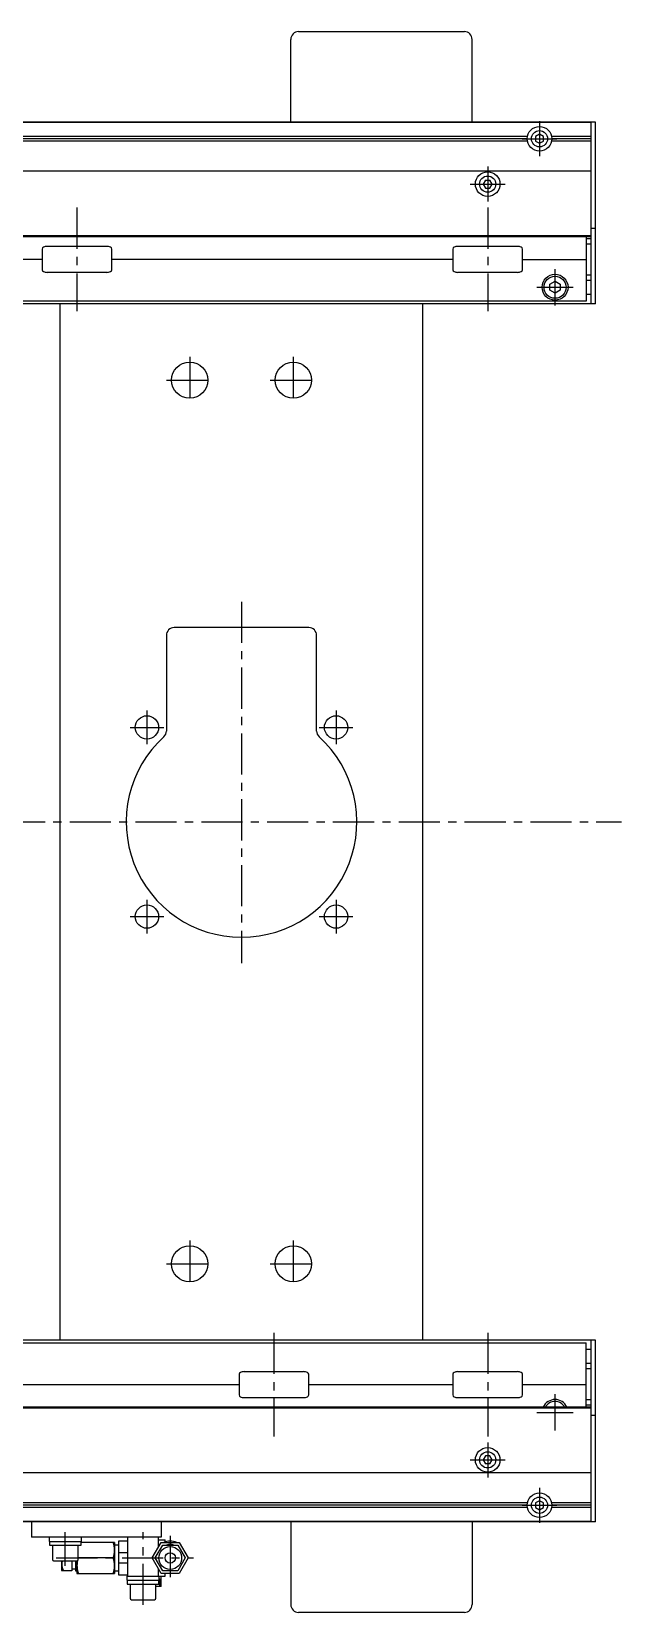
# Model space of a CAD drawing. Extents: x -10 to 4658, y -8 to 1051.
# Drawn here: x 3723 to 3951, y 423 to 1033 of the extents above; entities that cross this region are included whole.
import ezdxf

# ---------------------------------------------------------------- set-up
doc = ezdxf.new("R2010")
doc.units = 0
doc.header["$LTSCALE"] = 0.5
doc.linetypes.add('CENTER', pattern=[50.8, 31.75, -6.35, 6.35, -6.35])
doc.layers.add('MSM_CENTER', color=1, linetype='CENTER')
doc.layers.add('MSM_CONTINUOUS', color=7, linetype='CONTINUOUS')

msp = doc.modelspace()

# ---------------------------------------------------------------- linework, layer by layer
at = {"layer": 'MSM_CENTER'}
for p, q in [((3919.25, 998.8), (3919.25, 985.3)), ((3912.5, 992.05), (3926, 992.05)), ((3899.25, 981.3), (3899.25, 967.8)), ((3892.5, 974.55), (3906, 974.55)), ((3740.75, 965.5), (3740.75, 925.5)), ((3899.25, 965.5), (3899.25, 925.5)), ((3925.25, 927.75), (3925.25, 941.75)), ((3918.25, 934.75), (3932.25, 934.75)), ((3784.25, 907.9), (3784.25, 889.9)), ((3824.25, 907.9), (3824.25, 889.9)), ((3775.25, 898.9), (3793.25, 898.9)), ((3815.25, 898.9), (3833.25, 898.9)), ((3804.25, 813.4), (3804.25, 673.9)), ((3767.75, 771.4), (3767.75, 758.4)), ((3840.75, 771.4), (3840.75, 758.4)), ((3761.25, 764.9), (3774.25, 764.9)), ((3834.25, 764.9), (3847.25, 764.9)), ((359.75, 728.4), (3950.85, 728.4)), ((3767.75, 698.4), (3767.75, 685.4)), ((3840.75, 698.4), (3840.75, 685.4)), ((3761.25, 691.9), (3774.25, 691.9)), ((3834.25, 691.9), (3847.25, 691.9)), ((3784.25, 566.9), (3784.25, 548.9)), ((3824.25, 566.9), (3824.25, 548.9)), ((3775.25, 557.9), (3793.25, 557.9)), ((3815.25, 557.9), (3833.25, 557.9)), ((3816.75, 531.3), (3816.75, 491.3)), ((3899.25, 531.3), (3899.25, 491.3)), ((3925.25, 493.55), (3925.25, 507.55)), ((3918.25, 500.55), (3932.25, 500.55)), ((3899.25, 489), (3899.25, 475.5)), ((3892.5, 482.25), (3906, 482.25)), ((3919.25, 471.5), (3919.25, 458)), ((3912.5, 464.75), (3926, 464.75)), ((3736.25, 441.3), (3736.25, 454.4)), ((3766.25, 426.3), (3766.25, 454.4)), ((3776.75, 452.9), (3776.75, 435.9)), ((3732.75, 444.4), (3785.68, 444.4))]:
    msp.add_line(p, q, dxfattribs=at)
at = {"layer": 'MSM_CONTINUOUS'}
for p, q in [((3826.25, 1033.4), (3890.25, 1033.4)), ((3823.25, 998.4), (3823.25, 1030.4)), ((3893.25, 998.4), (3893.25, 1030.4)), ((3940.85, 998.4), (370.65, 998.4)), ((3939.25, 998.35), (372.25, 998.35)), ((3939.25, 928.4), (3939.25, 998.4)), ((3940.85, 928.4), (3940.85, 998.4)), ((3914.58, 992.92), (396.92, 992.92)), ((3914.58, 991.18), (396.92, 991.18)), ((3914.5, 992.05), (397, 992.05)), ((3919.25, 993.78), (3917.75, 992.92)), ((3917.75, 992.92), (3917.75, 991.18)), ((3917.75, 991.18), (3919.25, 990.32)), ((3920.75, 992.92), (3919.25, 993.78)), ((3919.25, 990.32), (3920.75, 991.18)), ((3920.75, 991.18), (3920.75, 992.92)), ((3939.25, 992.92), (3923.92, 992.92)), ((3939.25, 991.18), (3923.92, 991.18)), ((3939.25, 992.05), (3924, 992.05)), ((3939.25, 979.55), (372.25, 979.55)), ((3898.38, 976.05), (3897.52, 974.55)), ((3898.38, 976.05), (3900.12, 976.05)), ((3900.98, 974.55), (3900.12, 976.05)), ((3897.52, 974.55), (3898.38, 973.05)), ((3898.38, 973.05), (3900.12, 973.05)), ((3900.12, 973.05), (3900.98, 974.55)), ((3939.25, 954.15), (372.25, 954.15)), ((3939.25, 954.55), (422.25, 954.55)), ((3937.25, 954.15), (3937.25, 929.4)), ((3939.25, 953.4), (3937.25, 953.4)), ((3940.85, 957.4), (3939.25, 957.4)), ((3727.31, 949.5), (3727.31, 941.5)), ((3752.22, 950.5), (3729.28, 950.5)), ((3754.19, 941.5), (3754.19, 949.5)), ((3885.81, 949.5), (3885.81, 941.5)), ((3910.72, 950.5), (3887.78, 950.5)), ((3912.69, 941.5), (3912.69, 949.5)), ((3939.25, 951.4), (3937.25, 951.4)), ((3727.31, 945.5), (3595.69, 945.5)), ((3752.22, 940.5), (3729.28, 940.5)), ((3885.81, 945.5), (3754.19, 945.5)), ((3910.72, 940.5), (3887.78, 940.5)), ((3912.69, 945.5), (3937.25, 945.5)), ((3923.25, 935.9), (3925.25, 937.06)), ((3923.25, 933.6), (3923.25, 935.9)), ((3925.25, 932.44), (3923.25, 933.6)), ((3925.25, 937.06), (3927.25, 935.9)), ((3927.25, 933.6), (3925.25, 932.44)), ((3927.25, 935.9), (3927.25, 933.6)), ((3939.25, 939.4), (3937.25, 939.4)), ((3939.25, 937.4), (3937.25, 937.4)), ((3937.25, 929.4), (450.25, 929.4)), ((3940.85, 928.4), (450.25, 928.4)), ((3734.25, 528.4), (3734.25, 928.4)), ((3874.25, 528.4), (3874.25, 928.4)), ((3939.25, 931.9), (3937.25, 931.9)), ((3775.25, 800.4), (3775.25, 763.5)), ((3830.25, 803.4), (3778.25, 803.4)), ((3833.25, 763.5), (3833.25, 800.4)), ((3940.85, 528.4), (450.25, 528.4)), ((450.25, 527.4), (3937.25, 527.4)), ((3937.25, 502.65), (3937.25, 527.4)), ((3939.25, 524.9), (3937.25, 524.9)), ((3939.25, 458.4), (3939.25, 528.4)), ((3940.85, 458.4), (3940.85, 528.4)), ((3939.25, 519.4), (3937.25, 519.4)), ((3803.31, 515.3), (3803.31, 507.3)), ((3805.28, 516.3), (3828.22, 516.3)), ((3830.19, 507.3), (3830.19, 515.3)), ((3885.81, 515.3), (3885.81, 507.3)), ((3887.78, 516.3), (3910.72, 516.3)), ((3912.69, 507.3), (3912.69, 515.3)), ((3939.25, 517.4), (3937.25, 517.4)), ((3671.69, 511.3), (3803.31, 511.3)), ((3830.19, 511.3), (3885.81, 511.3)), ((3912.69, 511.3), (3937.25, 511.3)), ((3939.25, 502.65), (372.25, 502.65)), ((3939.25, 502.25), (422.25, 502.25)), ((3805.28, 506.3), (3828.22, 506.3)), ((3887.78, 506.3), (3910.72, 506.3)), ((3924.89, 502.65), (3925.25, 502.86)), ((3925.25, 502.86), (3925.61, 502.65)), ((3939.25, 505.4), (3937.25, 505.4)), ((3939.25, 503.4), (3937.25, 503.4)), ((3940.85, 499.4), (3939.25, 499.4)), ((3898.38, 483.75), (3897.52, 482.25)), ((3897.52, 482.25), (3898.38, 480.75)), ((3900.12, 483.75), (3898.38, 483.75)), ((3900.98, 482.25), (3900.12, 483.75)), ((3900.12, 480.75), (3900.98, 482.25)), ((3939.25, 477.25), (372.25, 477.25)), ((3900.12, 480.75), (3898.38, 480.75)), ((3914.58, 465.62), (396.92, 465.62)), ((3914.58, 463.88), (396.92, 463.88)), ((3914.5, 464.75), (397, 464.75)), ((3919.25, 466.48), (3917.75, 465.62)), ((3917.75, 465.62), (3917.75, 463.88)), ((3917.75, 463.88), (3919.25, 463.02)), ((3920.75, 465.62), (3919.25, 466.48)), ((3919.25, 463.02), (3920.75, 463.88)), ((3920.75, 463.88), (3920.75, 465.62)), ((3939.25, 465.62), (3923.92, 465.62)), ((3939.25, 463.88), (3923.92, 463.88)), ((3939.25, 464.75), (3924, 464.75)), ((3940.85, 458.4), (370.65, 458.4)), ((3939.25, 458.45), (372.25, 458.45)), ((3723.25, 458.4), (3723.25, 452.4)), ((3773.25, 458.4), (3773.25, 452.4)), ((3823.25, 458.4), (3823.25, 426.4)), ((3893.25, 458.4), (3893.25, 426.4)), ((3773.25, 452.4), (3723.25, 452.4)), ((3730, 452.4), (3730, 450.8)), ((3742.5, 450.8), (3742.5, 452.4)), ((3760.25, 452.4), (3760.25, 437.4)), ((3772.25, 448.61), (3772.25, 452.4)), ((3730, 450.8), (3742.5, 450.8)), ((3730.15, 450.8), (3730.15, 449.3)), ((3730.15, 449.3), (3742.35, 449.3)), ((3731.25, 449.3), (3731.25, 443.8)), ((3741.25, 443.8), (3741.25, 449.3)), ((3742.35, 449.3), (3742.35, 450.8)), ((3755.25, 450.4), (3742.35, 450.4)), ((3755.25, 450.4), (3755.25, 438.4)), ((3756.75, 449.4), (3755.25, 449.4)), ((3760.25, 450.9), (3756.75, 450.9)), ((3756.75, 450.9), (3756.75, 437.9)), ((3760.25, 446.4), (3756.75, 446.4)), ((3769.82, 444.4), (3773.29, 450.4)), ((3770.98, 444.4), (3773.86, 449.4)), ((3772.25, 451.4), (3774.75, 451.4)), ((3773.29, 450.4), (3780.21, 450.4)), ((3773.86, 449.4), (3779.64, 449.4)), ((3774.75, 450.58), (3774.75, 451.4)), ((3779.64, 449.4), (3782.52, 444.4)), ((3780.21, 450.4), (3783.68, 444.4)), ((3731.75, 443.3), (3740.75, 443.3)), ((3734.75, 443.3), (3734.75, 440)), ((3738.75, 439.4), (3734.87, 439.4)), ((3738.75, 443.3), (3738.75, 439.4)), ((3738.75, 440.15), (3740.25, 440.15)), ((3740.25, 443.3), (3740.25, 439.4)), ((3740.25, 439.4), (3740.75, 439.4)), ((3740.75, 443.3), (3740.75, 438.4)), ((3754.71, 444.4), (3741.29, 444.4)), ((3755.25, 439.4), (3756.75, 439.4)), ((3760.25, 442.4), (3756.75, 442.4)), ((3773.29, 438.4), (3769.82, 444.4)), ((3773.86, 439.4), (3770.98, 444.4)), ((3772.25, 437.4), (3772.25, 440.19)), ((3779.64, 439.4), (3773.86, 439.4)), ((3782.52, 444.4), (3779.64, 439.4)), ((3783.68, 444.4), (3780.21, 438.4)), ((3740.75, 438.4), (3755.25, 438.4)), ((3756.75, 437.9), (3760.25, 437.9)), ((3760, 437.4), (3774.75, 437.4)), ((3760, 437.4), (3760, 435.8)), ((3760, 435.8), (3772.5, 435.8)), ((3760.15, 435.8), (3760.15, 434.3)), ((3760.15, 434.3), (3772.35, 434.3)), ((3761.25, 434.3), (3761.25, 428.9)), ((3771.25, 428.9), (3771.25, 434.3)), ((3773.25, 433.4), (3771.25, 433.4)), ((3772.35, 434.3), (3772.35, 435.8)), ((3772.5, 435.8), (3772.5, 437.4)), ((3772.5, 436.4), (3772.75, 436.4)), ((3772.75, 433.4), (3772.75, 436.4)), ((3773.25, 433.4), (3773.25, 437.4)), ((3780.21, 438.4), (3773.29, 438.4)), ((3774.75, 437.4), (3774.75, 438.4)), ((3761.85, 428.3), (3770.65, 428.3)), ((3890.25, 423.4), (3826.25, 423.4))]:
    msp.add_line(p, q, dxfattribs=at)
for centre, radius in [((3919.25, 992.05), 4.75), ((3919.25, 992.05), 3.13), ((3899.25, 974.55), 4.75), ((3899.25, 974.55), 3.13), ((3925.25, 934.75), 5), ((3925.25, 934.75), 4.25), ((3784.25, 898.9), 7), ((3824.25, 898.9), 7), ((3767.75, 764.9), 4.5), ((3840.75, 764.9), 4.5), ((3767.75, 691.9), 4.5), ((3840.75, 691.9), 4.5), ((3784.25, 557.9), 7), ((3824.25, 557.9), 7), ((3899.25, 482.25), 4.75), ((3899.25, 482.25), 3.13), ((3919.25, 464.75), 4.75), ((3919.25, 464.75), 3.13), ((3776.75, 444.4), 4.4), ((3776.75, 444.4), 2)]:
    msp.add_circle(centre, radius, dxfattribs=at)
for centre, radius, start, end in [((3826.25, 1030.4), 3, 90, 180), ((3890.25, 1030.4), 3, 0, 90), ((3728.18, 949.38), 0.882, 115.53281, 172.10275), ((3729.26, 947.09), 3.41, 89.66873, 115.24537), ((3752.24, 947.09), 3.41, 64.75463, 90.33127), ((3753.32, 949.38), 0.882, 7.89725, 64.46719), ((3886.68, 949.38), 0.882, 115.53281, 172.10275), ((3887.76, 947.09), 3.41, 89.66873, 115.24537), ((3910.74, 947.09), 3.41, 64.75463, 90.33127), ((3911.82, 949.38), 0.882, 7.89725, 64.46719), ((3728.18, 941.62), 0.882, 187.89725, 244.46719), ((3729.26, 943.91), 3.41, 244.75463, 270.33127), ((3752.24, 943.91), 3.41, 269.66873, 295.24537), ((3753.32, 941.62), 0.882, 295.53281, 352.10275), ((3886.68, 941.62), 0.882, 187.89725, 244.46719), ((3887.76, 943.91), 3.41, 244.75463, 270.33127), ((3910.74, 943.91), 3.41, 269.66873, 295.24537), ((3911.82, 941.62), 0.882, 295.53281, 352.10275), ((3778.25, 800.4), 3, 90, 180), ((3830.25, 800.4), 3, 0, 90), ((3772.25, 763.5), 3, 312.35205, 360), ((3836.25, 763.5), 3, 180, 227.64795), ((3804.25, 728.4), 44.5, 132.35205, 47.64795), ((3804.18, 515.18), 0.882, 115.53281, 172.10275), ((3805.26, 512.89), 3.41, 89.66873, 115.24537), ((3828.24, 512.89), 3.41, 64.75463, 90.33127), ((3829.32, 515.18), 0.882, 7.89725, 64.46719), ((3886.68, 515.18), 0.882, 115.53281, 172.10275), ((3887.76, 512.89), 3.41, 89.66873, 115.24537), ((3910.74, 512.89), 3.41, 64.75463, 90.33127), ((3911.82, 515.18), 0.882, 7.89725, 64.46719), ((3804.18, 507.42), 0.882, 187.89725, 244.46719), ((3805.26, 509.71), 3.41, 244.75463, 270.33127), ((3828.24, 509.71), 3.41, 269.66873, 295.24537), ((3829.32, 507.42), 0.882, 295.53281, 352.10275), ((3886.68, 507.42), 0.882, 187.89725, 244.46719), ((3887.76, 509.71), 3.41, 244.75463, 270.33127), ((3910.74, 509.71), 3.41, 269.66873, 295.24537), ((3911.82, 507.42), 0.882, 295.53281, 352.10275), ((3925.25, 500.55), 5, 24.83459, 155.16541), ((3925.25, 500.55), 4.25, 29.61158, 150.38842), ((3746.58, 447.4), 8.67, 339.74384, 20.25616), ((3776.75, 444.4), 6.5, 67.38014, 112.61986), ((3776.75, 444.4), 5.2, 74.05763, 105.94237), ((3731.75, 443.8), 0.5, 180, 270), ((3736.35, 440.01), 1.6, 180.43562, 202.49501), ((3739.77, 441.9), 4.91, 163.42229, 210.63), ((3740.75, 443.8), 0.5, 270, 0), ((3749.42, 441.4), 8.67, 166.97843, 200.25616), ((3749.42, 447.4), 8.67, 199.55904, 200.25616), ((3749.42, 441.4), 8.67, 159.74384, 160.44096), ((3746.58, 441.4), 8.67, 339.74384, 20.25616), ((3761.85, 428.9), 0.6, 180, 270), ((3770.65, 428.9), 0.6, 270, 360), ((3826.25, 426.4), 3, 180, 270), ((3890.25, 426.4), 3, 270, 0)]:
    msp.add_arc(centre, radius, start, end, dxfattribs=at)

doc.saveas('drawing.dxf')
